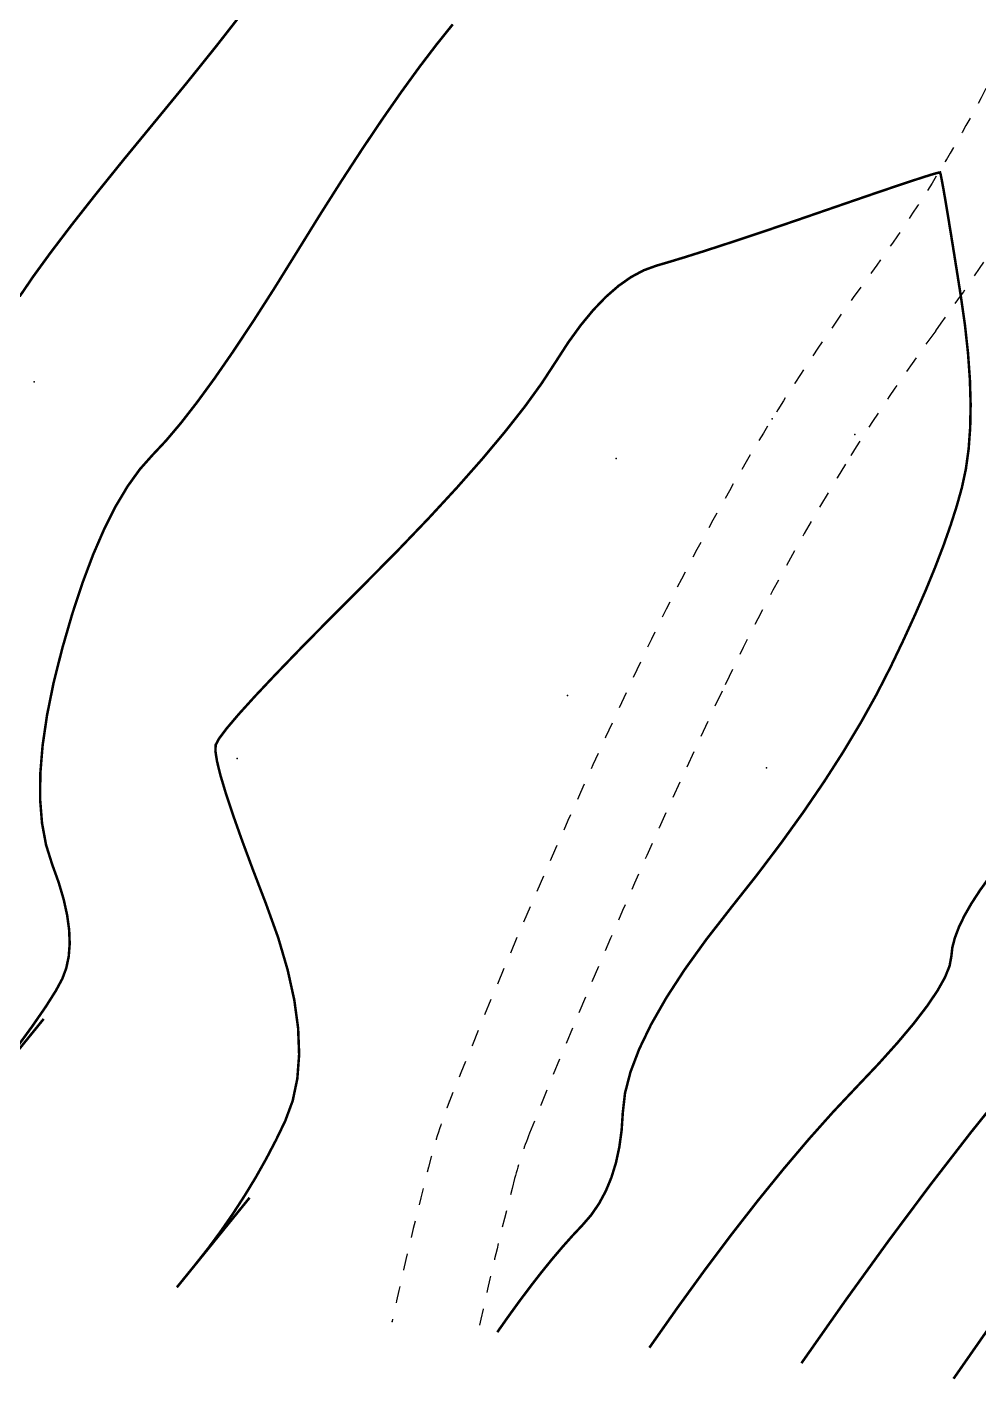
# Model space of a CAD drawing. Extents: x 940 to 1495, y 832 to 1212.
# Drawn here: x 1220.45 to 1248.83, y 853.81 to 894.16 of the extents above; entities that cross this region are included whole.
import ezdxf

# ---------------------------------------------------------------- set-up
doc = ezdxf.new("R2010")
doc.units = 0
doc.header["$LTSCALE"] = 0.5
doc.header["$PDSIZE"] = 0.2
doc.linetypes.add('X6', pattern=[2, 1, -1])
for name, color, linetype in [('DGX', 2, 'CONTINUOUS'), ('DLSS', 4, 'CONTINUOUS'), ('ZDH', 1, 'CONTINUOUS')]:
    doc.layers.add(name, color=color, linetype=linetype)

msp = doc.modelspace()

# ---------------------------------------------------------------- linework, layer by layer
at = {"layer": 'DGX', "linetype": 'Continuous', "const_width": 0.075, "flags": 128}
for points in [[(1226.91, 894.643), (1226.094, 893.598), (1225.209, 892.495), (1224.257, 891.335), (1223.323, 890.199), (1222.494, 889.17), (1221.77, 888.249), (1221.151, 887.434), (1220.637, 886.727), (1220.228, 886.126)], [(1226.91, 894.643), (1226.094, 893.598), (1225.209, 892.495), (1224.257, 891.335), (1223.323, 890.199), (1222.494, 889.17), (1221.77, 888.249), (1221.151, 887.434), (1220.637, 886.727), (1220.228, 886.126)], [(1226.91, 894.643), (1226.094, 893.598), (1225.209, 892.495), (1224.257, 891.335), (1223.323, 890.199), (1222.494, 889.17), (1221.77, 888.249), (1221.151, 887.434), (1220.637, 886.727), (1220.228, 886.126)], [(1226.91, 894.643), (1226.094, 893.598), (1225.209, 892.495), (1224.257, 891.335), (1223.323, 890.199), (1222.494, 889.17), (1221.77, 888.249), (1221.151, 887.434), (1220.637, 886.727), (1220.228, 886.126)], [(1226.91, 894.643), (1226.094, 893.598), (1225.209, 892.495), (1224.257, 891.335), (1223.323, 890.199), (1222.494, 889.17), (1221.77, 888.249), (1221.151, 887.434), (1220.637, 886.727), (1220.228, 886.126)], [(1226.91, 894.643), (1226.094, 893.598), (1225.209, 892.495), (1224.257, 891.335), (1223.323, 890.199), (1222.494, 889.17), (1221.77, 888.249), (1221.151, 887.434), (1220.637, 886.727), (1220.228, 886.126)], [(1233.141, 894.244), (1232.66, 893.645), (1232.149, 892.974), (1231.611, 892.232), (1231.044, 891.419), (1230.449, 890.534), (1229.826, 889.579), (1229.174, 888.551), (1228.494, 887.453), (1227.819, 886.366), (1227.183, 885.373), (1226.586, 884.475), (1226.029, 883.67), (1225.51, 882.96), (1225.03, 882.344), (1224.59, 881.823), (1224.188, 881.395), (1223.812, 880.972), (1223.447, 880.464), (1223.093, 879.871), (1222.752, 879.194), (1222.421, 878.431), (1222.102, 877.583), (1221.795, 876.651), (1221.5, 875.633), (1221.241, 874.605), (1221.046, 873.641), (1220.914, 872.739), (1220.845, 871.902), (1220.839, 871.128), (1220.896, 870.417), (1221.016, 869.77), (1221.199, 869.186), (1221.392, 868.65), (1221.541, 868.146), (1221.645, 867.672), (1221.705, 867.231), (1221.721, 866.82), (1221.692, 866.442), (1221.619, 866.094), (1221.502, 865.778), (1221.309, 865.42), (1221.009, 864.945), (1220.601, 864.354), (1220.086, 863.647)], [(1233.141, 894.244), (1232.66, 893.645), (1232.149, 892.974), (1231.611, 892.232), (1231.044, 891.419), (1230.449, 890.534), (1229.826, 889.579), (1229.174, 888.551), (1228.494, 887.453), (1227.819, 886.366), (1227.183, 885.373), (1226.586, 884.475), (1226.029, 883.67), (1225.51, 882.96), (1225.03, 882.344), (1224.59, 881.823), (1224.188, 881.395), (1223.812, 880.972), (1223.447, 880.464), (1223.093, 879.871), (1222.752, 879.194), (1222.421, 878.431), (1222.102, 877.583), (1221.795, 876.651), (1221.5, 875.633), (1221.241, 874.605), (1221.046, 873.641), (1220.914, 872.739), (1220.845, 871.902), (1220.839, 871.128), (1220.896, 870.417), (1221.016, 869.77), (1221.199, 869.186), (1221.392, 868.65), (1221.541, 868.146), (1221.645, 867.672), (1221.705, 867.231), (1221.721, 866.82), (1221.692, 866.442), (1221.619, 866.094), (1221.502, 865.778), (1221.309, 865.42), (1221.009, 864.945), (1220.601, 864.354), (1220.086, 863.647)], [(1233.141, 894.244), (1232.66, 893.645), (1232.149, 892.974), (1231.611, 892.232), (1231.044, 891.419), (1230.449, 890.534), (1229.826, 889.579), (1229.174, 888.551), (1228.494, 887.453), (1227.819, 886.366), (1227.183, 885.373), (1226.586, 884.475), (1226.029, 883.67), (1225.51, 882.96), (1225.03, 882.344), (1224.59, 881.823), (1224.188, 881.395), (1223.812, 880.972), (1223.447, 880.464), (1223.093, 879.871), (1222.752, 879.194), (1222.421, 878.431), (1222.102, 877.583), (1221.795, 876.651), (1221.5, 875.633), (1221.241, 874.605), (1221.046, 873.641), (1220.914, 872.739), (1220.845, 871.902), (1220.839, 871.128), (1220.896, 870.417), (1221.016, 869.77), (1221.199, 869.186), (1221.392, 868.65), (1221.541, 868.146), (1221.645, 867.672), (1221.705, 867.231), (1221.721, 866.82), (1221.692, 866.442), (1221.619, 866.094), (1221.502, 865.778), (1221.309, 865.42), (1221.009, 864.945), (1220.601, 864.354), (1220.086, 863.647)], [(1233.141, 894.244), (1232.66, 893.645), (1232.149, 892.974), (1231.611, 892.232), (1231.044, 891.419), (1230.449, 890.534), (1229.826, 889.579), (1229.174, 888.551), (1228.494, 887.453), (1227.819, 886.366), (1227.183, 885.373), (1226.586, 884.475), (1226.029, 883.67), (1225.51, 882.96), (1225.03, 882.344), (1224.59, 881.823), (1224.188, 881.395), (1223.812, 880.972), (1223.447, 880.464), (1223.093, 879.871), (1222.752, 879.194), (1222.421, 878.431), (1222.102, 877.583), (1221.795, 876.651), (1221.5, 875.633), (1221.241, 874.605), (1221.046, 873.641), (1220.914, 872.739), (1220.845, 871.902), (1220.839, 871.128), (1220.896, 870.417), (1221.016, 869.77), (1221.199, 869.186), (1221.392, 868.65), (1221.541, 868.146), (1221.645, 867.672), (1221.705, 867.231), (1221.721, 866.82), (1221.692, 866.442), (1221.619, 866.094), (1221.502, 865.778), (1221.309, 865.42), (1221.009, 864.945), (1220.601, 864.354), (1220.086, 863.647)], [(1233.141, 894.244), (1232.66, 893.645), (1232.149, 892.974), (1231.611, 892.232), (1231.044, 891.419), (1230.449, 890.534), (1229.826, 889.579), (1229.174, 888.551), (1228.494, 887.453), (1227.819, 886.366), (1227.183, 885.373), (1226.586, 884.475), (1226.029, 883.67), (1225.51, 882.96), (1225.03, 882.344), (1224.59, 881.823), (1224.188, 881.395), (1223.812, 880.972), (1223.447, 880.464), (1223.093, 879.871), (1222.752, 879.194), (1222.421, 878.431), (1222.102, 877.583), (1221.795, 876.651), (1221.5, 875.633), (1221.241, 874.605), (1221.046, 873.641), (1220.914, 872.739), (1220.845, 871.902), (1220.839, 871.128), (1220.896, 870.417), (1221.016, 869.77), (1221.199, 869.186), (1221.392, 868.65), (1221.541, 868.146), (1221.645, 867.672), (1221.705, 867.231), (1221.721, 866.82), (1221.692, 866.442), (1221.619, 866.094), (1221.502, 865.778), (1221.309, 865.42), (1221.009, 864.945), (1220.601, 864.354), (1220.086, 863.647)], [(1233.141, 894.244), (1232.66, 893.645), (1232.149, 892.974), (1231.611, 892.232), (1231.044, 891.419), (1230.449, 890.534), (1229.826, 889.579), (1229.174, 888.551), (1228.494, 887.453), (1227.819, 886.366), (1227.183, 885.373), (1226.586, 884.475), (1226.029, 883.67), (1225.51, 882.96), (1225.03, 882.344), (1224.59, 881.823), (1224.188, 881.395), (1223.812, 880.972), (1223.447, 880.464), (1223.093, 879.871), (1222.752, 879.194), (1222.421, 878.431), (1222.102, 877.583), (1221.795, 876.651), (1221.5, 875.633), (1221.241, 874.605), (1221.046, 873.641), (1220.914, 872.739), (1220.845, 871.902), (1220.839, 871.128), (1220.896, 870.417), (1221.016, 869.77), (1221.199, 869.186), (1221.392, 868.65), (1221.541, 868.146), (1221.645, 867.672), (1221.705, 867.231), (1221.721, 866.82), (1221.692, 866.442), (1221.619, 866.094), (1221.502, 865.778), (1221.309, 865.42), (1221.009, 864.945), (1220.601, 864.354), (1220.086, 863.647)], [(1234.469, 855.235), (1234.812, 855.723), (1235.147, 856.185), (1235.475, 856.622), (1235.794, 857.032), (1236.106, 857.417), (1236.411, 857.776), (1236.707, 858.109), (1236.996, 858.416), (1237.265, 858.726), (1237.5, 859.068), (1237.702, 859.442), (1237.87, 859.848), (1238.005, 860.286), (1238.106, 860.755), (1238.175, 861.257), (1238.21, 861.79), (1238.276, 862.366), (1238.439, 862.996), (1238.699, 863.68), (1239.055, 864.417), (1239.507, 865.208), (1240.056, 866.053), (1240.702, 866.951), (1241.444, 867.904), (1242.21, 868.873), (1242.926, 869.821), (1243.594, 870.749), (1244.212, 871.656), (1244.781, 872.543), (1245.301, 873.409), (1245.772, 874.254), (1246.194, 875.079), (1246.575, 875.876), (1246.923, 876.636), (1247.238, 877.359), (1247.52, 878.046), (1247.769, 878.697), (1247.985, 879.312), (1248.169, 879.889), (1248.32, 880.431), (1248.437, 880.978), (1248.519, 881.573), (1248.566, 882.217), (1248.579, 882.909), (1248.557, 883.648), (1248.501, 884.436), (1248.41, 885.273), (1248.284, 886.157), (1248.149, 887.009), (1248.031, 887.749), (1247.929, 888.376), (1247.844, 888.891), (1247.775, 889.293), (1247.722, 889.583), (1247.687, 889.761), (1247.667, 889.827), (1247.603, 889.816), (1247.432, 889.768), (1247.154, 889.681), (1246.77, 889.555), (1246.279, 889.391), (1245.681, 889.188), (1244.977, 888.946), (1244.166, 888.666), (1243.333, 888.379), (1242.56, 888.116), (1241.849, 887.877), (1241.198, 887.663), (1240.609, 887.472), (1240.08, 887.305), (1239.613, 887.163), (1239.207, 887.044), (1238.832, 886.907), (1238.456, 886.706), (1238.081, 886.442), (1237.706, 886.115), (1237.332, 885.725), (1236.957, 885.271), (1236.583, 884.755), (1236.209, 884.176), (1235.792, 883.537), (1235.289, 882.842), (1234.699, 882.092), (1234.024, 881.285), (1233.263, 880.423), (1232.416, 879.505), (1231.483, 878.531), (1230.464, 877.502), (1229.466, 876.502), (1228.596, 875.618), (1227.855, 874.85), (1227.242, 874.199), (1226.757, 873.663), (1226.401, 873.243), (1226.173, 872.939), (1226.073, 872.751), (1226.065, 872.563), (1226.113, 872.26), (1226.216, 871.842), (1226.375, 871.309), (1226.59, 870.661), (1226.861, 869.897), (1227.187, 869.018), (1227.568, 868.025), (1227.936, 867.003), (1228.218, 866.042), (1228.417, 865.141), (1228.531, 864.299), (1228.561, 863.517), (1228.507, 862.796), (1228.368, 862.134), (1228.145, 861.532), (1227.871, 860.965), (1227.579, 860.406), (1227.269, 859.855), (1226.941, 859.314), (1226.595, 858.78), (1226.232, 858.256), (1225.851, 857.739), (1225.451, 857.232), (1225.12, 856.823), (1224.941, 856.603), (1224.916, 856.571), (1225.043, 856.729), (1225.324, 857.075), (1225.757, 857.609), (1226.344, 858.333), (1227.084, 859.245)], [(1234.469, 855.235), (1234.812, 855.723), (1235.147, 856.185), (1235.475, 856.622), (1235.794, 857.032), (1236.106, 857.417), (1236.411, 857.776), (1236.707, 858.109), (1236.996, 858.416), (1237.265, 858.726), (1237.5, 859.068), (1237.702, 859.442), (1237.87, 859.848), (1238.005, 860.286), (1238.106, 860.755), (1238.175, 861.257), (1238.21, 861.79), (1238.276, 862.366), (1238.439, 862.996), (1238.699, 863.68), (1239.055, 864.417), (1239.507, 865.208), (1240.056, 866.053), (1240.702, 866.951), (1241.444, 867.904), (1242.21, 868.873), (1242.926, 869.821), (1243.594, 870.749), (1244.212, 871.656), (1244.781, 872.543), (1245.301, 873.409), (1245.772, 874.254), (1246.194, 875.079), (1246.575, 875.876), (1246.923, 876.636), (1247.238, 877.359), (1247.52, 878.046), (1247.769, 878.697), (1247.985, 879.312), (1248.169, 879.889), (1248.32, 880.431), (1248.437, 880.978), (1248.519, 881.573), (1248.566, 882.217), (1248.579, 882.909), (1248.557, 883.648), (1248.501, 884.436), (1248.41, 885.273), (1248.284, 886.157), (1248.149, 887.009), (1248.031, 887.749), (1247.929, 888.376), (1247.844, 888.891), (1247.775, 889.293), (1247.722, 889.583), (1247.687, 889.761), (1247.667, 889.827), (1247.603, 889.816), (1247.432, 889.768), (1247.154, 889.681), (1246.77, 889.555), (1246.279, 889.391), (1245.681, 889.188), (1244.977, 888.946), (1244.166, 888.666), (1243.333, 888.379), (1242.56, 888.116), (1241.849, 887.877), (1241.198, 887.663), (1240.609, 887.472), (1240.08, 887.305), (1239.613, 887.163), (1239.207, 887.044), (1238.832, 886.907), (1238.456, 886.706), (1238.081, 886.442), (1237.706, 886.115), (1237.332, 885.725), (1236.957, 885.271), (1236.583, 884.755), (1236.209, 884.176), (1235.792, 883.537), (1235.289, 882.842), (1234.699, 882.092), (1234.024, 881.285), (1233.263, 880.423), (1232.416, 879.505), (1231.483, 878.531), (1230.464, 877.502), (1229.466, 876.502), (1228.596, 875.618), (1227.855, 874.85), (1227.242, 874.199), (1226.757, 873.663), (1226.401, 873.243), (1226.173, 872.939), (1226.073, 872.751), (1226.065, 872.563), (1226.113, 872.26), (1226.216, 871.842), (1226.375, 871.309), (1226.59, 870.661), (1226.861, 869.897), (1227.187, 869.018), (1227.568, 868.025), (1227.936, 867.003), (1228.218, 866.042), (1228.417, 865.141), (1228.531, 864.299), (1228.561, 863.517), (1228.507, 862.796), (1228.368, 862.134), (1228.145, 861.532), (1227.871, 860.965), (1227.579, 860.406), (1227.269, 859.855), (1226.941, 859.314), (1226.595, 858.78), (1226.232, 858.256), (1225.851, 857.739), (1225.451, 857.232), (1225.12, 856.823), (1224.941, 856.603), (1224.916, 856.571), (1225.043, 856.729), (1225.324, 857.075), (1225.757, 857.609), (1226.344, 858.333), (1227.084, 859.245)], [(1234.469, 855.235), (1234.812, 855.723), (1235.147, 856.185), (1235.475, 856.622), (1235.794, 857.032), (1236.106, 857.417), (1236.411, 857.776), (1236.707, 858.109), (1236.996, 858.416), (1237.265, 858.726), (1237.5, 859.068), (1237.702, 859.442), (1237.87, 859.848), (1238.005, 860.286), (1238.106, 860.755), (1238.175, 861.257), (1238.21, 861.79), (1238.276, 862.366), (1238.439, 862.996), (1238.699, 863.68), (1239.055, 864.417), (1239.507, 865.208), (1240.056, 866.053), (1240.702, 866.951), (1241.444, 867.904), (1242.21, 868.873), (1242.926, 869.821), (1243.594, 870.749), (1244.212, 871.656), (1244.781, 872.543), (1245.301, 873.409), (1245.772, 874.254), (1246.194, 875.079), (1246.575, 875.876), (1246.923, 876.636), (1247.238, 877.359), (1247.52, 878.046), (1247.769, 878.697), (1247.985, 879.312), (1248.169, 879.889), (1248.32, 880.431), (1248.437, 880.978), (1248.519, 881.573), (1248.566, 882.217), (1248.579, 882.909), (1248.557, 883.648), (1248.501, 884.436), (1248.41, 885.273), (1248.284, 886.157), (1248.149, 887.009), (1248.031, 887.749), (1247.929, 888.376), (1247.844, 888.891), (1247.775, 889.293), (1247.722, 889.583), (1247.687, 889.761), (1247.667, 889.827), (1247.603, 889.816), (1247.432, 889.768), (1247.154, 889.681), (1246.77, 889.555), (1246.279, 889.391), (1245.681, 889.188), (1244.977, 888.946), (1244.166, 888.666), (1243.333, 888.379), (1242.56, 888.116), (1241.849, 887.877), (1241.198, 887.663), (1240.609, 887.472), (1240.08, 887.305), (1239.613, 887.163), (1239.207, 887.044), (1238.832, 886.907), (1238.456, 886.706), (1238.081, 886.442), (1237.706, 886.115), (1237.332, 885.725), (1236.957, 885.271), (1236.583, 884.755), (1236.209, 884.176), (1235.792, 883.537), (1235.289, 882.842), (1234.699, 882.092), (1234.024, 881.285), (1233.263, 880.423), (1232.416, 879.505), (1231.483, 878.531), (1230.464, 877.502), (1229.466, 876.502), (1228.596, 875.618), (1227.855, 874.85), (1227.242, 874.199), (1226.757, 873.663), (1226.401, 873.243), (1226.173, 872.939), (1226.073, 872.751), (1226.065, 872.563), (1226.113, 872.26), (1226.216, 871.842), (1226.375, 871.309), (1226.59, 870.661), (1226.861, 869.897), (1227.187, 869.018), (1227.568, 868.025), (1227.936, 867.003), (1228.218, 866.042), (1228.417, 865.141), (1228.531, 864.299), (1228.561, 863.517), (1228.507, 862.796), (1228.368, 862.134), (1228.145, 861.532), (1227.871, 860.965), (1227.579, 860.406), (1227.269, 859.855), (1226.941, 859.314), (1226.595, 858.78), (1226.232, 858.256), (1225.851, 857.739), (1225.451, 857.232), (1225.12, 856.823), (1224.941, 856.603), (1224.916, 856.571), (1225.043, 856.729), (1225.324, 857.075), (1225.757, 857.609), (1226.344, 858.333), (1227.084, 859.245)], [(1234.469, 855.235), (1234.812, 855.723), (1235.147, 856.185), (1235.475, 856.622), (1235.794, 857.032), (1236.106, 857.417), (1236.411, 857.776), (1236.707, 858.109), (1236.996, 858.416), (1237.265, 858.726), (1237.5, 859.068), (1237.702, 859.442), (1237.87, 859.848), (1238.005, 860.286), (1238.106, 860.755), (1238.175, 861.257), (1238.21, 861.79), (1238.276, 862.366), (1238.439, 862.996), (1238.699, 863.68), (1239.055, 864.417), (1239.507, 865.208), (1240.056, 866.053), (1240.702, 866.951), (1241.444, 867.904), (1242.21, 868.873), (1242.926, 869.821), (1243.594, 870.749), (1244.212, 871.656), (1244.781, 872.543), (1245.301, 873.409), (1245.772, 874.254), (1246.194, 875.079), (1246.575, 875.876), (1246.923, 876.636), (1247.238, 877.359), (1247.52, 878.046), (1247.769, 878.697), (1247.985, 879.312), (1248.169, 879.889), (1248.32, 880.431), (1248.437, 880.978), (1248.519, 881.573), (1248.566, 882.217), (1248.579, 882.909), (1248.557, 883.648), (1248.501, 884.436), (1248.41, 885.273), (1248.284, 886.157), (1248.149, 887.009), (1248.031, 887.749), (1247.929, 888.376), (1247.844, 888.891), (1247.775, 889.293), (1247.722, 889.583), (1247.687, 889.761), (1247.667, 889.827), (1247.603, 889.816), (1247.432, 889.768), (1247.154, 889.681), (1246.77, 889.555), (1246.279, 889.391), (1245.681, 889.188), (1244.977, 888.946), (1244.166, 888.666), (1243.333, 888.379), (1242.56, 888.116), (1241.849, 887.877), (1241.198, 887.663), (1240.609, 887.472), (1240.08, 887.305), (1239.613, 887.163), (1239.207, 887.044), (1238.832, 886.907), (1238.456, 886.706), (1238.081, 886.442), (1237.706, 886.115), (1237.332, 885.725), (1236.957, 885.271), (1236.583, 884.755), (1236.209, 884.176), (1235.792, 883.537), (1235.289, 882.842), (1234.699, 882.092), (1234.024, 881.285), (1233.263, 880.423), (1232.416, 879.505), (1231.483, 878.531), (1230.464, 877.502), (1229.466, 876.502), (1228.596, 875.618), (1227.855, 874.85), (1227.242, 874.199), (1226.757, 873.663), (1226.401, 873.243), (1226.173, 872.939), (1226.073, 872.751), (1226.065, 872.563), (1226.113, 872.26), (1226.216, 871.842), (1226.375, 871.309), (1226.59, 870.661), (1226.861, 869.897), (1227.187, 869.018), (1227.568, 868.025), (1227.936, 867.003), (1228.218, 866.042), (1228.417, 865.141), (1228.531, 864.299), (1228.561, 863.517), (1228.507, 862.796), (1228.368, 862.134), (1228.145, 861.532), (1227.871, 860.965), (1227.579, 860.406), (1227.269, 859.855), (1226.941, 859.314), (1226.595, 858.78), (1226.232, 858.256), (1225.851, 857.739), (1225.451, 857.232), (1225.12, 856.823), (1224.941, 856.603), (1224.916, 856.571), (1225.043, 856.729), (1225.324, 857.075), (1225.757, 857.609), (1226.344, 858.333), (1227.084, 859.245)], [(1234.469, 855.235), (1234.812, 855.723), (1235.147, 856.185), (1235.475, 856.622), (1235.794, 857.032), (1236.106, 857.417), (1236.411, 857.776), (1236.707, 858.109), (1236.996, 858.416), (1237.265, 858.726), (1237.5, 859.068), (1237.702, 859.442), (1237.87, 859.848), (1238.005, 860.286), (1238.106, 860.755), (1238.175, 861.257), (1238.21, 861.79), (1238.276, 862.366), (1238.439, 862.996), (1238.699, 863.68), (1239.055, 864.417), (1239.507, 865.208), (1240.056, 866.053), (1240.702, 866.951), (1241.444, 867.904), (1242.21, 868.873), (1242.926, 869.821), (1243.594, 870.749), (1244.212, 871.656), (1244.781, 872.543), (1245.301, 873.409), (1245.772, 874.254), (1246.194, 875.079), (1246.575, 875.876), (1246.923, 876.636), (1247.238, 877.359), (1247.52, 878.046), (1247.769, 878.697), (1247.985, 879.312), (1248.169, 879.889), (1248.32, 880.431), (1248.437, 880.978), (1248.519, 881.573), (1248.566, 882.217), (1248.579, 882.909), (1248.557, 883.648), (1248.501, 884.436), (1248.41, 885.273), (1248.284, 886.157), (1248.149, 887.009), (1248.031, 887.749), (1247.929, 888.376), (1247.844, 888.891), (1247.775, 889.293), (1247.722, 889.583), (1247.687, 889.761), (1247.667, 889.827), (1247.603, 889.816), (1247.432, 889.768), (1247.154, 889.681), (1246.77, 889.555), (1246.279, 889.391), (1245.681, 889.188), (1244.977, 888.946), (1244.166, 888.666), (1243.333, 888.379), (1242.56, 888.116), (1241.849, 887.877), (1241.198, 887.663), (1240.609, 887.472), (1240.08, 887.305), (1239.613, 887.163), (1239.207, 887.044), (1238.832, 886.907), (1238.456, 886.706), (1238.081, 886.442), (1237.706, 886.115), (1237.332, 885.725), (1236.957, 885.271), (1236.583, 884.755), (1236.209, 884.176), (1235.792, 883.537), (1235.289, 882.842), (1234.699, 882.092), (1234.024, 881.285), (1233.263, 880.423), (1232.416, 879.505), (1231.483, 878.531), (1230.464, 877.502), (1229.466, 876.502), (1228.596, 875.618), (1227.855, 874.85), (1227.242, 874.199), (1226.757, 873.663), (1226.401, 873.243), (1226.173, 872.939), (1226.073, 872.751), (1226.065, 872.563), (1226.113, 872.26), (1226.216, 871.842), (1226.375, 871.309), (1226.59, 870.661), (1226.861, 869.897), (1227.187, 869.018), (1227.568, 868.025), (1227.936, 867.003), (1228.218, 866.042), (1228.417, 865.141), (1228.531, 864.299), (1228.561, 863.517), (1228.507, 862.796), (1228.368, 862.134), (1228.145, 861.532), (1227.871, 860.965), (1227.579, 860.406), (1227.269, 859.855), (1226.941, 859.314), (1226.595, 858.78), (1226.232, 858.256), (1225.851, 857.739), (1225.451, 857.232), (1225.12, 856.823), (1224.941, 856.603), (1224.916, 856.571), (1225.043, 856.729), (1225.324, 857.075), (1225.757, 857.609), (1226.344, 858.333), (1227.084, 859.245)], [(1234.469, 855.235), (1234.812, 855.723), (1235.147, 856.185), (1235.475, 856.622), (1235.794, 857.032), (1236.106, 857.417), (1236.411, 857.776), (1236.707, 858.109), (1236.996, 858.416), (1237.265, 858.726), (1237.5, 859.068), (1237.702, 859.442), (1237.87, 859.848), (1238.005, 860.286), (1238.106, 860.755), (1238.175, 861.257), (1238.21, 861.79), (1238.276, 862.366), (1238.439, 862.996), (1238.699, 863.68), (1239.055, 864.417), (1239.507, 865.208), (1240.056, 866.053), (1240.702, 866.951), (1241.444, 867.904), (1242.21, 868.873), (1242.926, 869.821), (1243.594, 870.749), (1244.212, 871.656), (1244.781, 872.543), (1245.301, 873.409), (1245.772, 874.254), (1246.194, 875.079), (1246.575, 875.876), (1246.923, 876.636), (1247.238, 877.359), (1247.52, 878.046), (1247.769, 878.697), (1247.985, 879.312), (1248.169, 879.889), (1248.32, 880.431), (1248.437, 880.978), (1248.519, 881.573), (1248.566, 882.217), (1248.579, 882.909), (1248.557, 883.648), (1248.501, 884.436), (1248.41, 885.273), (1248.284, 886.157), (1248.149, 887.009), (1248.031, 887.749), (1247.929, 888.376), (1247.844, 888.891), (1247.775, 889.293), (1247.722, 889.583), (1247.687, 889.761), (1247.667, 889.827), (1247.603, 889.816), (1247.432, 889.768), (1247.154, 889.681), (1246.77, 889.555), (1246.279, 889.391), (1245.681, 889.188), (1244.977, 888.946), (1244.166, 888.666), (1243.333, 888.379), (1242.56, 888.116), (1241.849, 887.877), (1241.198, 887.663), (1240.609, 887.472), (1240.08, 887.305), (1239.613, 887.163), (1239.207, 887.044), (1238.832, 886.907), (1238.456, 886.706), (1238.081, 886.442), (1237.706, 886.115), (1237.332, 885.725), (1236.957, 885.271), (1236.583, 884.755), (1236.209, 884.176), (1235.792, 883.537), (1235.289, 882.842), (1234.699, 882.092), (1234.024, 881.285), (1233.263, 880.423), (1232.416, 879.505), (1231.483, 878.531), (1230.464, 877.502), (1229.466, 876.502), (1228.596, 875.618), (1227.855, 874.85), (1227.242, 874.199), (1226.757, 873.663), (1226.401, 873.243), (1226.173, 872.939), (1226.073, 872.751), (1226.065, 872.563), (1226.113, 872.26), (1226.216, 871.842), (1226.375, 871.309), (1226.59, 870.661), (1226.861, 869.897), (1227.187, 869.018), (1227.568, 868.025), (1227.936, 867.003), (1228.218, 866.042), (1228.417, 865.141), (1228.531, 864.299), (1228.561, 863.517), (1228.507, 862.796), (1228.368, 862.134), (1228.145, 861.532), (1227.871, 860.965), (1227.579, 860.406), (1227.269, 859.855), (1226.941, 859.314), (1226.595, 858.78), (1226.232, 858.256), (1225.851, 857.739), (1225.451, 857.232), (1225.12, 856.823), (1224.941, 856.603), (1224.916, 856.571), (1225.043, 856.729), (1225.324, 857.075), (1225.757, 857.609), (1226.344, 858.333), (1227.084, 859.245)], [(1239.002, 854.772), (1239.841, 855.966), (1240.66, 857.096), (1241.461, 858.163), (1242.243, 859.167), (1243.006, 860.107), (1243.75, 860.985), (1244.475, 861.799), (1245.182, 862.55), (1245.836, 863.24), (1246.404, 863.873), (1246.886, 864.446), (1247.281, 864.962), (1247.591, 865.42), (1247.815, 865.819), (1247.952, 866.16), (1248.004, 866.443), (1248.034, 866.709), (1248.11, 867), (1248.23, 867.316), (1248.394, 867.657), (1248.603, 868.022), (1248.857, 868.413), (1249.155, 868.828)], [(1239.002, 854.772), (1239.841, 855.966), (1240.66, 857.096), (1241.461, 858.163), (1242.243, 859.167), (1243.006, 860.107), (1243.75, 860.985), (1244.475, 861.799), (1245.182, 862.55), (1245.836, 863.24), (1246.404, 863.873), (1246.886, 864.446), (1247.281, 864.962), (1247.591, 865.42), (1247.815, 865.819), (1247.952, 866.16), (1248.004, 866.443), (1248.034, 866.709), (1248.11, 867), (1248.23, 867.316), (1248.394, 867.657), (1248.603, 868.022), (1248.857, 868.413), (1249.155, 868.828)], [(1239.002, 854.772), (1239.841, 855.966), (1240.66, 857.096), (1241.461, 858.163), (1242.243, 859.167), (1243.006, 860.107), (1243.75, 860.985), (1244.475, 861.799), (1245.182, 862.55), (1245.836, 863.24), (1246.404, 863.873), (1246.886, 864.446), (1247.281, 864.962), (1247.591, 865.42), (1247.815, 865.819), (1247.952, 866.16), (1248.004, 866.443), (1248.034, 866.709), (1248.11, 867), (1248.23, 867.316), (1248.394, 867.657), (1248.603, 868.022), (1248.857, 868.413), (1249.155, 868.828)], [(1239.002, 854.772), (1239.841, 855.966), (1240.66, 857.096), (1241.461, 858.163), (1242.243, 859.167), (1243.006, 860.107), (1243.75, 860.985), (1244.475, 861.799), (1245.182, 862.55), (1245.836, 863.24), (1246.404, 863.873), (1246.886, 864.446), (1247.281, 864.962), (1247.591, 865.42), (1247.815, 865.819), (1247.952, 866.16), (1248.004, 866.443), (1248.034, 866.709), (1248.11, 867), (1248.23, 867.316), (1248.394, 867.657), (1248.603, 868.022), (1248.857, 868.413), (1249.155, 868.828)], [(1239.002, 854.772), (1239.841, 855.966), (1240.66, 857.096), (1241.461, 858.163), (1242.243, 859.167), (1243.006, 860.107), (1243.75, 860.985), (1244.475, 861.799), (1245.182, 862.55), (1245.836, 863.24), (1246.404, 863.873), (1246.886, 864.446), (1247.281, 864.962), (1247.591, 865.42), (1247.815, 865.819), (1247.952, 866.16), (1248.004, 866.443), (1248.034, 866.709), (1248.11, 867), (1248.23, 867.316), (1248.394, 867.657), (1248.603, 868.022), (1248.857, 868.413), (1249.155, 868.828)], [(1239.002, 854.772), (1239.841, 855.966), (1240.66, 857.096), (1241.461, 858.163), (1242.243, 859.167), (1243.006, 860.107), (1243.75, 860.985), (1244.475, 861.799), (1245.182, 862.55), (1245.836, 863.24), (1246.404, 863.873), (1246.886, 864.446), (1247.281, 864.962), (1247.591, 865.42), (1247.815, 865.819), (1247.952, 866.16), (1248.004, 866.443), (1248.034, 866.709), (1248.11, 867), (1248.23, 867.316), (1248.394, 867.657), (1248.603, 868.022), (1248.857, 868.413), (1249.155, 868.828)], [(1219.136, 862.347), (1220.945, 864.578)], [(1219.136, 862.347), (1220.945, 864.578)], [(1219.136, 862.347), (1220.945, 864.578)], [(1219.136, 862.347), (1220.945, 864.578)], [(1219.136, 862.347), (1220.945, 864.578)], [(1219.136, 862.347), (1220.945, 864.578)], [(1243.535, 854.31), (1244.863, 856.202), (1246.148, 857.981), (1247.39, 859.645), (1248.589, 861.196), (1249.746, 862.634)], [(1243.535, 854.31), (1244.863, 856.202), (1246.148, 857.981), (1247.39, 859.645), (1248.589, 861.196), (1249.746, 862.634)], [(1243.535, 854.31), (1244.863, 856.202), (1246.148, 857.981), (1247.39, 859.645), (1248.589, 861.196), (1249.746, 862.634)], [(1243.535, 854.31), (1244.863, 856.202), (1246.148, 857.981), (1247.39, 859.645), (1248.589, 861.196), (1249.746, 862.634)], [(1243.535, 854.31), (1244.863, 856.202), (1246.148, 857.981), (1247.39, 859.645), (1248.589, 861.196), (1249.746, 862.634)], [(1243.535, 854.31), (1244.863, 856.202), (1246.148, 857.981), (1247.39, 859.645), (1248.589, 861.196), (1249.746, 862.634)], [(1248.069, 853.847), (1249.847, 856.398)], [(1248.069, 853.847), (1249.847, 856.398)], [(1248.069, 853.847), (1249.847, 856.398)], [(1248.069, 853.847), (1249.847, 856.398)], [(1248.069, 853.847), (1249.847, 856.398)], [(1248.069, 853.847), (1249.847, 856.398)]]:
    msp.add_lwpolyline(points, dxfattribs=at)
at = {"layer": 'DLSS', "linetype": 'X6', "flags": 128}
msp.add_lwpolyline([(1250.094, 923.665, 0.003672), (1249.564, 920.693, 0.006367), (1249.292, 918.973, 0.003907), (1248.33, 911.946, 0.018912), (1248.198, 910.486, 0.102821), (1248.584, 907.97, -0.051475), (1249.854, 903.088, -0.024367), (1250.454, 897.274, -0.074187), (1250.273, 895.354, -0.049448), (1249.63, 893.54, -0.025066), (1247.847, 890.197, -0.023889), (1245.47, 886.629, 0.020447), (1242.664, 882.48, 0.028072), (1238.848, 875.454, 0.01543), (1233.044, 862.123, 0.0312), (1232.5, 860.466, 0.010773), (1231.332, 855.555)], format="xyb", dxfattribs=at)
at = {"layer": 'DLSS', "linetype": 'X6'}
msp.add_lwpolyline([(1251.691, 917.6, 0.003345), (1250.879, 911.617, 0.018912), (1250.764, 910.351, 0.102821), (1250.992, 908.869, -0.051475), (1252.394, 903.476, -0.024367), (1253.02, 897.414, -0.074187), (1252.768, 894.738, -0.049448), (1251.955, 892.447, -0.025066), (1250.051, 888.876, -0.023889), (1247.538, 885.104, 0.020447), (1244.85, 881.129, 0.028072), (1241.171, 874.356, 0.01543), (1235.431, 861.17, 0.0312), (1234.986, 859.818, 0.010773), (1233.844, 855.015, 0.010773)], format="xyb", dxfattribs=at)
at = {"layer": 'ZDH', "linetype": 'Continuous'}
for p in [(1247.847, 890.197, 28.983), (1247.847, 890.197, 28.983), (1220.661, 883.583, 27.438), (1220.661, 883.583, 27.438), (1242.664, 882.48, 29.376), (1242.664, 882.48, 29.376), (1245.124, 882.006, 29.325), (1245.124, 882.006, 29.325), (1238.014, 881.297, 29.367), (1238.014, 881.297, 29.367), (1236.563, 874.226, 29.492), (1236.563, 874.226, 29.492), (1226.713, 872.347, 29.14), (1226.713, 872.347, 29.14), (1242.496, 872.067, 29.332), (1242.496, 872.067, 29.332), (1242.496, 872.067, 29.332), (1233.044, 862.123, 29.537), (1233.044, 862.123, 29.537), (1231.332, 855.555, 29.692), (1231.332, 855.555, 29.692)]:
    msp.add_point(p, dxfattribs=at)

doc.saveas('drawing.dxf')
